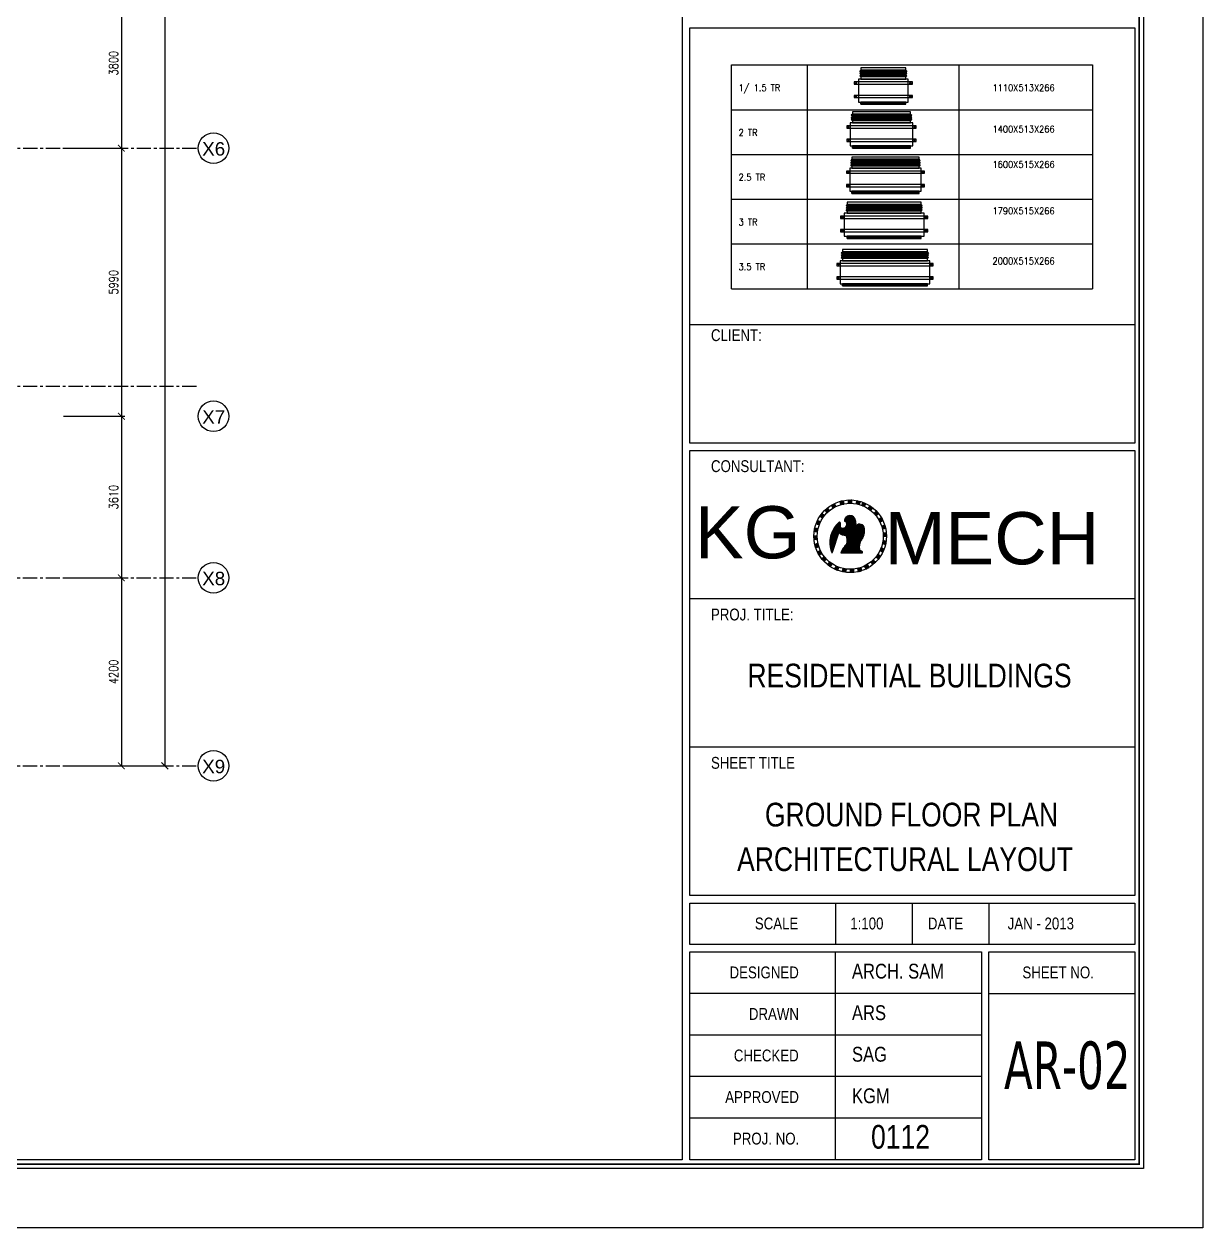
# Model space of a CAD drawing. Header units: millimetres. Extents: x -1288794 to 2153086, y -2701644 to -1428868.
# Drawn here: x 1281350 to 1307694, y -1519494 to -1492595 of the extents above; entities that cross this region are included whole.
import ezdxf
from ezdxf.enums import TextEntityAlignment as Align

# ---------------------------------------------------------------- set-up
doc = ezdxf.new("R2010")
doc.units = ezdxf.units.MM
doc.header["$LTSCALE"] = 100
doc.header["$PDMODE"] = 34
doc.linetypes.add('CENTER', pattern=[50.8, 31.75, -6.35, 6.35, -6.35])
for name, color, linetype in [('A-ANNO-DIMS', 1, 'Continuous'), ('A-ANNO-SYMB', 33, 'Continuous'), ('A-ANNO-TEXT', 8, 'Continuous'), ('A-GRID', 253, 'CENTER'), ('AC-HLTEXT', 100, 'Continuous'), ('DAIMENTION', 32, 'Continuous'), ('FCU-AC', 160, 'Continuous'), ('LOGO LINE', 7, 'Continuous'), ('LOGO1LINE', 7, 'Continuous'), ('TEXT', 4, 'Continuous')]:
    doc.layers.add(name, color=color, linetype=linetype)
doc.styles.add('ISTILO', font='sanss___.ttf', dxfattribs={"width": 0.8, "height": 400})
doc.styles.add('MKL', font='swisse.ttf')
doc.styles.add('ROMANS', font='romans.shx', dxfattribs={"width": 0.8})
doc.styles.add('SANSSERIF', font='sas_____.pfb')
doc.styles.add('TAHOMA', font='tahoma.ttf', dxfattribs={"width": 0.7})
doc.dimstyles.new('100 of DIM2', dxfattribs={"dimscale": 0, "dimtxt": 200, "dimasz": 150, "dimexe": 75, "dimexo": 200, "dimgap": 75, "dimtad": 1, "dimdec": 0, "dimrnd": 5, "dimzin": 0, "dimdsep": 46, "dimtxsty": 'ROMANS', "dimblk": 'ARCHTICK', "dimcen": 100, "dimclrd": 94, "dimclre": 94, "dimclrt": 2, "dimadec": 0, "dimazin": 0, "dimtfac": 1, "dimtdec": 0, "dimtofl": 0, "dimtmove": 2, "dimatfit": 3, "dimldrblk": 'OPEN90', "dimfxl": 75, "dimtolj": 1, "dimtzin": 0, "dimarcsym": 0})

# ---------------------------------------------------------------- blocks, each defined once
blk = doc.blocks.new('_ArchTick')
at = {"color": 0, "linetype": 'ByBlock', "const_width": 0.15}
blk.add_lwpolyline([(-0.5, -0.5), (0.5, 0.5)], dxfattribs=at)
blk = doc.blocks.new('*D492')
at = {"layer": 'A-ANNO-DIMS', "color": 94, "lineweight": -2, "ltscale": 3, "transparency": 16777216}
for p, q in [((1282341, -1473969), (1284571, -1473969)), ((1284496, -1473969), (1284496, -1509169)), ((1282341, -1509169), (1284571, -1509169))]:
    blk.add_line(p, q, dxfattribs=at)
at = {"layer": 'Defpoints', "color": 0, "ltscale": 3, "transparency": 16777216}
for p in [(1282141, -1473969), (1282141, -1509169), (1284496, -1509169)]:
    blk.add_point(p, dxfattribs=at)
at = {"layer": 'A-ANNO-DIMS', "color": 94, "lineweight": -2, "ltscale": 3, "transparency": 16777216, "xscale": 150, "yscale": 150, "zscale": 150}
for p, rotation in [((1284496, -1473969), 90), ((1284496, -1509169), 270)]:
    blk.add_blockref('_ArchTick', p, dxfattribs=dict(at, rotation=rotation))
at = {"layer": 'A-ANNO-DIMS', "color": 2, "ltscale": 3, "transparency": 16777216, "insert": (1284321, -1491569), "char_height": 200, "attachment_point": 5, "rotation": 90, "style": 'ROMANS'}
blk.add_mtext('\\A1;35200', dxfattribs=at)
blk = doc.blocks.new('_Open90')
at = {"color": 0, "linetype": 'ByBlock', "lineweight": -2}
for p, q in [((0, 0), (-1, 0)), ((-0.5, 0.5), (0, 0)), ((0, 0), (-0.5, -0.5))]:
    blk.add_line(p, q, dxfattribs=at)
blk = doc.blocks.new('*D497')
at = {"layer": 'A-ANNO-DIMS', "color": 94, "lineweight": -2, "ltscale": 3, "transparency": 16777216}
for p, q in [((1282232, -1491569), (1283599, -1491569)), ((1283524, -1491569), (1283524, -1495369)), ((1282232, -1495369), (1283599, -1495369))]:
    blk.add_line(p, q, dxfattribs=at)
at = {"layer": 'Defpoints', "color": 0, "ltscale": 3, "transparency": 16777216}
for p in [(1282032, -1491569), (1282032, -1495369), (1283524, -1495369)]:
    blk.add_point(p, dxfattribs=at)
at = {"layer": 'A-ANNO-DIMS', "color": 94, "lineweight": -2, "ltscale": 3, "transparency": 16777216, "xscale": 150, "yscale": 150, "zscale": 150}
for p, rotation in [((1283524, -1491569), 90), ((1283524, -1495369), 270)]:
    blk.add_blockref('_ArchTick', p, dxfattribs=dict(at, rotation=rotation))
at = {"layer": 'A-ANNO-DIMS', "color": 2, "ltscale": 3, "transparency": 16777216, "insert": (1283349, -1493469), "char_height": 200, "attachment_point": 5, "rotation": 90, "style": 'ROMANS'}
blk.add_mtext('\\A1;3800', dxfattribs=at)
blk = doc.blocks.new('*D498')
at = {"layer": 'A-ANNO-DIMS', "color": 94, "lineweight": -2, "ltscale": 3, "transparency": 16777216}
for p, q in [((1282232, -1495369), (1283599, -1495369)), ((1283524, -1495369), (1283524, -1501359)), ((1282232, -1501359), (1283599, -1501359))]:
    blk.add_line(p, q, dxfattribs=at)
at = {"layer": 'Defpoints', "color": 0, "ltscale": 3, "transparency": 16777216}
for p in [(1282032, -1495369), (1282032, -1501359), (1283524, -1501359)]:
    blk.add_point(p, dxfattribs=at)
at = {"layer": 'A-ANNO-DIMS', "color": 94, "lineweight": -2, "ltscale": 3, "transparency": 16777216, "xscale": 150, "yscale": 150, "zscale": 150}
for p, rotation in [((1283524, -1495369), 90), ((1283524, -1501359), 270)]:
    blk.add_blockref('_ArchTick', p, dxfattribs=dict(at, rotation=rotation))
at = {"layer": 'A-ANNO-DIMS', "color": 2, "ltscale": 3, "transparency": 16777216, "insert": (1283349, -1498364), "char_height": 200, "attachment_point": 5, "rotation": 90, "style": 'ROMANS'}
blk.add_mtext('\\A1;5990', dxfattribs=at)
blk = doc.blocks.new('*D499')
at = {"layer": 'A-ANNO-DIMS', "color": 94, "lineweight": -2, "ltscale": 3, "transparency": 16777216}
for p, q in [((1282232, -1501359), (1283599, -1501359)), ((1283524, -1501359), (1283524, -1504969)), ((1282232, -1504969), (1283599, -1504969))]:
    blk.add_line(p, q, dxfattribs=at)
at = {"layer": 'Defpoints', "color": 0, "ltscale": 3, "transparency": 16777216}
for p in [(1282032, -1501359), (1282032, -1504969), (1283524, -1504969)]:
    blk.add_point(p, dxfattribs=at)
at = {"layer": 'A-ANNO-DIMS', "color": 94, "lineweight": -2, "ltscale": 3, "transparency": 16777216, "xscale": 150, "yscale": 150, "zscale": 150}
for p, rotation in [((1283524, -1501359), 90), ((1283524, -1504969), 270)]:
    blk.add_blockref('_ArchTick', p, dxfattribs=dict(at, rotation=rotation))
at = {"layer": 'A-ANNO-DIMS', "color": 2, "ltscale": 3, "transparency": 16777216, "insert": (1283349, -1503164), "char_height": 200, "attachment_point": 5, "rotation": 90, "style": 'ROMANS'}
blk.add_mtext('\\A1;3610', dxfattribs=at)
blk = doc.blocks.new('*D500')
at = {"layer": 'A-ANNO-DIMS', "color": 94, "lineweight": -2, "ltscale": 3, "transparency": 16777216}
for p, q in [((1282232, -1504969), (1283599, -1504969)), ((1283524, -1504969), (1283524, -1509169)), ((1282232, -1509169), (1283599, -1509169))]:
    blk.add_line(p, q, dxfattribs=at)
at = {"layer": 'Defpoints', "color": 0, "ltscale": 3, "transparency": 16777216}
for p in [(1282032, -1504969), (1282032, -1509169), (1283524, -1509169)]:
    blk.add_point(p, dxfattribs=at)
at = {"layer": 'A-ANNO-DIMS', "color": 94, "lineweight": -2, "ltscale": 3, "transparency": 16777216, "xscale": 150, "yscale": 150, "zscale": 150}
for p, rotation in [((1283524, -1504969), 90), ((1283524, -1509169), 270)]:
    blk.add_blockref('_ArchTick', p, dxfattribs=dict(at, rotation=rotation))
at = {"layer": 'A-ANNO-DIMS', "color": 2, "ltscale": 3, "transparency": 16777216, "insert": (1283349, -1507069), "char_height": 200, "attachment_point": 5, "rotation": 90, "style": 'ROMANS'}
blk.add_mtext('\\A1;4200', dxfattribs=at)
blk = doc.blocks.new('fcu-1    1.5 tr')
h = blk.add_hatch()
h.set_pattern_fill('NET', color=3)
h.paths.add_polyline_path([(78733, -1589179), (77733, -1589179), (77733, -1589229), (78733, -1589229)])
at = {"color": 3}
blk.add_lwpolyline([(77733, -1589229), (78733, -1589229), (78733, -1589179), (77733, -1589179)], close=True, dxfattribs=at)
at = {"layer": 'FCU-AC', "color": 5}
for p, q in [((77733, -1588466), (77708, -1588491)), ((78758, -1588491), (77708, -1588491)), ((77733, -1588516), (77708, -1588491)), ((77733, -1588516), (77708, -1588541)), ((78758, -1588541), (77708, -1588541)), ((77733, -1588566), (77708, -1588541)), ((77733, -1588566), (77708, -1588591)), ((78758, -1588591), (77708, -1588591)), ((77733, -1588616), (77708, -1588591)), ((78733, -1588516), (77733, -1588516)), ((78733, -1588566), (77733, -1588566)), ((78758, -1588491), (78733, -1588466)), ((78758, -1588491), (78733, -1588516)), ((78758, -1588541), (78733, -1588516)), ((78758, -1588541), (78733, -1588566)), ((78758, -1588591), (78733, -1588566)), ((78758, -1588591), (78733, -1588616))]:
    blk.add_line(p, q, dxfattribs=at)
at = {"layer": 'FCU-AC', "color": 1}
for p, q in [((78733, -1588416), (77733, -1588416)), ((77733, -1588416), (77733, -1588466)), ((77733, -1588466), (78733, -1588466)), ((78733, -1588616), (77733, -1588616)), ((77733, -1588616), (77733, -1588666)), ((78733, -1588466), (78733, -1588416)), ((78733, -1588666), (78733, -1588616)), ((77733, -1588666), (78733, -1588666))]:
    blk.add_line(p, q, dxfattribs=at)
at = {"layer": 'FCU-AC'}
for p, q in [((78733, -1588466), (77733, -1588466)), ((78788, -1588666), (77678, -1588666)), ((77678, -1588666), (77678, -1589179)), ((78788, -1589179), (78788, -1588666)), ((77678, -1589179), (78788, -1589179))]:
    blk.add_line(p, q, dxfattribs=at)
at = {"layer": 'FCU-AC', "color": 2}
for p, q in [((78733, -1588516), (77733, -1588516)), ((78733, -1588566), (77733, -1588566))]:
    blk.add_line(p, q, dxfattribs=at)
at = {"layer": 'FCU-AC', "color": 6}
for points in [[(77583, -1588779), (78883, -1588779), (78883, -1588729), (77583, -1588729)], [(77583, -1589079), (78883, -1589079), (78883, -1589029), (77583, -1589029)]]:
    blk.add_lwpolyline(points, close=True, dxfattribs=at)
for centre in [(77629, -1588755), (78837, -1588755), (77629, -1589055), (78837, -1589055)]:
    blk.add_circle(centre, 12.5, dxfattribs=at)
blk = doc.blocks.new('fcu 2.5 tr')
h = blk.add_hatch()
h.set_pattern_fill('NET', color=3)
h.paths.add_polyline_path([(83172, -1587743), (81672, -1587743), (81672, -1587793), (83172, -1587793)])
at = {"layer": 'FCU-AC'}
for p, q in [((81672, -1587030), (81647, -1587055)), ((83172, -1587030), (81672, -1587030)), ((83197, -1587055), (83172, -1587030)), ((83197, -1587055), (81647, -1587055)), ((81672, -1587080), (81647, -1587055)), ((81672, -1587080), (81647, -1587105)), ((83197, -1587105), (81647, -1587105)), ((81672, -1587130), (81647, -1587105)), ((81672, -1587130), (81647, -1587155)), ((83197, -1587155), (81647, -1587155)), ((81672, -1587180), (81647, -1587155)), ((83172, -1587080), (81672, -1587080)), ((83172, -1587080), (81672, -1587080)), ((83172, -1587130), (81672, -1587130)), ((83172, -1587130), (81672, -1587130)), ((83197, -1587055), (83172, -1587080)), ((83197, -1587105), (83172, -1587080)), ((83197, -1587105), (83172, -1587130)), ((83197, -1587155), (83172, -1587130)), ((83197, -1587155), (83172, -1587180))]:
    blk.add_line(p, q, dxfattribs=at)
at = {"layer": 'FCU-AC', "color": 1}
for p, q in [((83172, -1586980), (81672, -1586980)), ((81672, -1586980), (81672, -1587030)), ((81672, -1587030), (83172, -1587030)), ((83172, -1587030), (83172, -1586980)), ((83172, -1587180), (81672, -1587180)), ((81672, -1587180), (81672, -1587230)), ((81672, -1587230), (83172, -1587230)), ((83172, -1587230), (83172, -1587180))]:
    blk.add_line(p, q, dxfattribs=at)
at = {"layer": 'FCU-AC', "color": 6}
for points in [[(81547, -1587343), (83297, -1587343), (83297, -1587293), (81547, -1587293)], [(81547, -1587643), (83297, -1587643), (83297, -1587593), (81547, -1587593)]]:
    blk.add_lwpolyline(points, close=True, dxfattribs=at)
at = {"layer": 'FCU-AC'}
blk.add_lwpolyline([(81622, -1587743), (83222, -1587743), (83222, -1587230), (81622, -1587230)], close=True, dxfattribs=at)
at = {"layer": 'FCU-AC', "color": 3}
blk.add_lwpolyline([(81672, -1587793), (83172, -1587793), (83172, -1587743), (81672, -1587743)], close=True, dxfattribs=at)
at = {"layer": 'FCU-AC', "color": 6}
for centre in [(81584, -1587318), (83259, -1587318), (81584, -1587618), (83259, -1587618)]:
    blk.add_circle(centre, 12.5, dxfattribs=at)
blk = doc.blocks.new('fcu 3 tr')
h = blk.add_hatch()
h.set_pattern_fill('NET', color=3)
h.paths.add_polyline_path([(86304, -1585367), (84654, -1585367), (84654, -1585417), (86304, -1585417)])
at = {"layer": 'FCU-AC', "color": 1}
for p, q in [((86304, -1584604), (84654, -1584604)), ((84654, -1584604), (84654, -1584654)), ((86304, -1584654), (86304, -1584604)), ((84654, -1584654), (86304, -1584654)), ((86304, -1584804), (84654, -1584804)), ((84654, -1584804), (84654, -1584854)), ((84654, -1584854), (86304, -1584854)), ((86304, -1584854), (86304, -1584804))]:
    blk.add_line(p, q, dxfattribs=at)
at = {"layer": 'FCU-AC'}
for p, q in [((84654, -1584654), (84629, -1584679)), ((86329, -1584679), (84629, -1584679)), ((84654, -1584704), (84629, -1584679)), ((84654, -1584704), (84629, -1584729)), ((86329, -1584729), (84629, -1584729)), ((84654, -1584754), (84629, -1584729)), ((84654, -1584754), (84629, -1584779)), ((86329, -1584779), (84629, -1584779)), ((84654, -1584804), (84629, -1584779)), ((86304, -1584654), (84654, -1584654)), ((86304, -1584704), (84654, -1584704)), ((86304, -1584704), (84654, -1584704)), ((86304, -1584754), (84654, -1584754)), ((86304, -1584754), (84654, -1584754)), ((86304, -1584654), (86329, -1584679)), ((86304, -1584704), (86329, -1584679)), ((86304, -1584704), (86329, -1584729)), ((86304, -1584754), (86329, -1584729)), ((86304, -1584754), (86329, -1584779)), ((86304, -1584804), (86329, -1584779))]:
    blk.add_line(p, q, dxfattribs=at)
blk.add_lwpolyline([(84584, -1585367), (86374, -1585367), (86374, -1584854), (84584, -1584854)], close=True, dxfattribs=at)
at = {"layer": 'FCU-AC', "color": 6}
for points in [[(84504, -1584967), (86454, -1584967), (86454, -1584917), (84504, -1584917)], [(84504, -1585267), (86454, -1585267), (86454, -1585217), (84504, -1585217)]]:
    blk.add_lwpolyline(points, close=True, dxfattribs=at)
at = {"layer": 'FCU-AC', "color": 3}
blk.add_lwpolyline([(84654, -1585417), (86304, -1585417), (86304, -1585367), (84654, -1585367)], close=True, dxfattribs=at)
at = {"layer": 'FCU-AC', "color": 6}
for centre in [(84544, -1584942), (86414, -1584942), (84544, -1585242), (86414, -1585242)]:
    blk.add_circle(centre, 12.5, dxfattribs=at)
blk = doc.blocks.new('fcu 3.5 tr')
at = {"layer": 'FCU-AC'}
h = blk.add_hatch(dxfattribs=at)
h.set_pattern_fill('NET', color=3)
h.paths.add_polyline_path([(100970, -1580238), (99070, -1580238), (99070, -1580288), (100970, -1580288)])
at = {"layer": 'FCU-AC', "color": 1}
for p, q in [((100970, -1579475), (99070, -1579475)), ((99070, -1579475), (99070, -1579525)), ((100970, -1579525), (100970, -1579475)), ((99070, -1579525), (100970, -1579525)), ((100970, -1579675), (99070, -1579675)), ((99070, -1579675), (99070, -1579725)), ((99070, -1579725), (100970, -1579725)), ((100970, -1579725), (100970, -1579675))]:
    blk.add_line(p, q, dxfattribs=at)
at = {"layer": 'FCU-AC'}
for p, q in [((99045, -1579550), (99070, -1579525)), ((100995, -1579550), (99045, -1579550)), ((99045, -1579550), (99070, -1579575)), ((99045, -1579600), (99070, -1579575)), ((100995, -1579600), (99045, -1579600)), ((99045, -1579600), (99070, -1579625)), ((99045, -1579650), (99070, -1579625)), ((100995, -1579650), (99045, -1579650)), ((99045, -1579650), (99070, -1579675)), ((100970, -1579525), (99070, -1579525)), ((100970, -1579575), (99070, -1579575)), ((100970, -1579575), (99070, -1579575)), ((100970, -1579625), (99070, -1579625)), ((100970, -1579625), (99070, -1579625)), ((100995, -1579550), (100970, -1579525)), ((100995, -1579550), (100970, -1579575)), ((100995, -1579600), (100970, -1579575)), ((100995, -1579600), (100970, -1579625)), ((100995, -1579650), (100970, -1579625)), ((100995, -1579650), (100970, -1579675))]:
    blk.add_line(p, q, dxfattribs=at)
blk.add_lwpolyline([(99020, -1580238), (101020, -1580238), (101020, -1579725), (99020, -1579725)], close=True, dxfattribs=at)
at = {"layer": 'FCU-AC', "color": 6}
for points in [[(98945, -1579838), (101095, -1579838), (101095, -1579788), (98945, -1579788)], [(98945, -1580138), (101095, -1580138), (101095, -1580088), (98945, -1580088)]]:
    blk.add_lwpolyline(points, close=True, dxfattribs=at)
at = {"layer": 'FCU-AC', "color": 3}
blk.add_lwpolyline([(99070, -1580288), (100970, -1580288), (100970, -1580238), (99070, -1580238)], close=True, dxfattribs=at)
at = {"layer": 'FCU-AC', "color": 6}
for centre in [(98982, -1579813), (101057, -1579813), (98982, -1580113), (101057, -1580113)]:
    blk.add_circle(centre, 12.5, dxfattribs=at)
blk = doc.blocks.new('fcu 2 tr')
h = blk.add_hatch()
h.set_pattern_fill('NET', color=3)
h.paths.add_polyline_path([(80954, -1588493), (79654, -1588493), (79654, -1588543), (80954, -1588543)])
at = {"layer": 'FCU-AC'}
for p, q in [((79654, -1587780), (79629, -1587805)), ((80979, -1587805), (79629, -1587805)), ((79654, -1587830), (79629, -1587805)), ((79654, -1587830), (79629, -1587855)), ((80954, -1587780), (79654, -1587780)), ((80954, -1587830), (79654, -1587830)), ((80954, -1587830), (79654, -1587830)), ((80954, -1587780), (80979, -1587805)), ((80954, -1587830), (80979, -1587805)), ((80954, -1587830), (80979, -1587855)), ((80979, -1587855), (79629, -1587855)), ((79654, -1587880), (79629, -1587855)), ((79654, -1587880), (79629, -1587905)), ((80979, -1587905), (79629, -1587905)), ((79654, -1587930), (79629, -1587905)), ((80954, -1587880), (79654, -1587880)), ((80954, -1587880), (79654, -1587880)), ((80954, -1587880), (80979, -1587855)), ((80954, -1587880), (80979, -1587905)), ((80954, -1587930), (80979, -1587905))]:
    blk.add_line(p, q, dxfattribs=at)
at = {"layer": 'FCU-AC', "color": 1}
for p, q in [((80954, -1587730), (79654, -1587730)), ((79654, -1587730), (79654, -1587780)), ((79654, -1587780), (80954, -1587780)), ((80954, -1587780), (80954, -1587730)), ((80954, -1587930), (79654, -1587930)), ((79654, -1587930), (79654, -1587980)), ((79654, -1587980), (80954, -1587980)), ((80954, -1587980), (80954, -1587930))]:
    blk.add_line(p, q, dxfattribs=at)
at = {"layer": 'FCU-AC', "color": 6}
for points in [[(79529, -1588093), (81079, -1588093), (81079, -1588043), (79529, -1588043)], [(79529, -1588393), (81079, -1588393), (81079, -1588343), (79529, -1588343)]]:
    blk.add_lwpolyline(points, close=True, dxfattribs=at)
at = {"layer": 'FCU-AC'}
blk.add_lwpolyline([(79604, -1588493), (81004, -1588493), (81004, -1587980), (79604, -1587980)], close=True, dxfattribs=at)
at = {"layer": 'FCU-AC', "color": 3}
blk.add_lwpolyline([(79654, -1588543), (80954, -1588543), (80954, -1588493), (79654, -1588493)], close=True, dxfattribs=at)
at = {"layer": 'FCU-AC', "color": 6}
for centre in [(79566, -1588068), (81041, -1588068), (79566, -1588368), (81041, -1588368)]:
    blk.add_circle(centre, 12.5, dxfattribs=at)

msp = doc.modelspace()

# ---------------------------------------------------------------- hatches: boundary and pattern name
h = msp.add_hatch()
h.set_pattern_fill('ANSI36', color=6, scale=36.666455, angle=25.71429, style=0)
h.set_pattern_definition([(70.71429, (1300252.6495, -1506959.146), (-1.677009, 9.0844575), [11.458267, -2.291653, 0, -2.291653])])
h.paths.add_polyline_path([(1299459.8, -1503308.5, 0.0225273), (1299395.5, -1503343.1), (1299427.4, -1503409.5, -0.0247745), (1299491.6, -1503374.6)])
h = msp.add_hatch()
h.set_pattern_fill('ANSI36', color=6, scale=36.666455, angle=167.14286, style=0)
h.set_pattern_definition([(212.14286, (1301244.6813, -1501492.5794), (-4.352928, -8.148113), [11.458267, -2.291653, 0, -2.291653])])
h.paths.add_polyline_path([(1299588.4, -1503259.6, -0.0225273), (1299660.3, -1503246.6), (1299676.7, -1503318.4, 0.0247745), (1299604.8, -1503331.1)])
h = msp.add_hatch()
h.set_pattern_fill('ANSI36', color=6, scale=36.666455, angle=180, style=0)
h.set_pattern_definition([(225, (1300646.151, -1501217.206), (-2.4306655, -8.91244), [11.458267, -2.291653, 0, -2.291653])])
h.paths.add_polyline_path([(1299776.6, -1503228.2, -0.0225273), (1299849.5, -1503231.5), (1299849.5, -1503305.1, 0.0247745), (1299776.6, -1503301.5)])
h = msp.add_hatch()
h.set_pattern_fill('ANSI36', color=6, scale=36.666455, angle=-167.14286, style=0)
h.set_pattern_definition([(237.85714, (1300003.191, -1501087.4032), (-0.386519, -9.229861), [11.458267, -2.291653, 0, -2.291653])])
h.paths.add_polyline_path([(1299963.8, -1503241.5, -0.0225273), (1300034.3, -1503260.9), (1300017.9, -1503332.7, 0.0247745), (1299947.5, -1503313)])
h = msp.add_hatch()
h.set_pattern_fill('ANSI36', color=6, scale=36.666455, angle=-25.71429, style=0)
h.set_pattern_definition([(19.28571, (1297803.7623, -1506204.5415), (6.056917, 6.975205), [11.458267, -2.291653, 0, -2.291653])])
h.paths.add_polyline_path([(1300163.6, -1503308.5, 0.0225273), (1300096.4, -1503279.8), (1300064.5, -1503346.2, -0.0247745), (1300131.8, -1503374.6)])
h = msp.add_hatch()
h.set_pattern_fill('ANSI36', color=6, scale=36.666455, angle=-38.57143, style=0)
h.set_pattern_definition([(6.42857, (1297372.2847, -1505703.449), (7.4571865, 5.452531), [11.458267, -2.291653, 0, -2.291653])])
h.paths.add_polyline_path([(1300317.4, -1503405.1, 0.0225273), (1300258.3, -1503362.2), (1300212.3, -1503419.8, -0.0247745), (1300271.7, -1503462.5)])
h = msp.add_hatch()
h.set_pattern_fill('ANSI36', color=6, scale=36.666455, angle=51.42857, style=0)
h.set_pattern_definition([(96.42857, (1301475.871, -1506478.658), (-5.452531, 7.4571865), [11.458267, -2.291653, 0, -2.291653])])
h.paths.add_polyline_path([(1299177.6, -1503533.6, 0.0225273), (1299134.6, -1503592.7), (1299192.2, -1503638.6, -0.0247745), (1299234.9, -1503579.3)])
h = msp.add_hatch()
h.set_pattern_fill('ANSI36', color=6, scale=36.666455, angle=38.57143, style=0)
h.set_pattern_definition([(83.57143, (1300891.329, -1506787.814), (-3.656445, 8.4835216), [11.458267, -2.291653, 0, -2.291653])])
h.paths.add_polyline_path([(1299306, -1503405.1, 0.0225273), (1299251, -1503453.2), (1299296.9, -1503510.8, -0.0247745), (1299351.7, -1503462.5)])
h = msp.add_hatch()
h.set_pattern_fill('ANSI31', color=6, scale=36.45, style=0)
h.set_pattern_definition([(45, (1299228.1334, -1506308.6005), (-3.221755, 3.221755), [])])
h.paths.add_polyline_path([(1299734.8, -1504212.8, 0.1070133), (1299600.1, -1504413), (1300081.6, -1504413, 0.3835303), (1300088.7, -1504406.7, 0.674478), (1300031.9, -1504376.4), (1300016.4, -1504332.4, -0.1268388), (1300042, -1504147.3, 0.2280769), (1300128.8, -1503866.3, 0.6975506), (1299948.7, -1503805.9, 0.0308659), (1299928.8, -1503672.3, 0.880226), (1299682.8, -1503703.5), (1299704.7, -1503702.8, -1.0270626), (1299592, -1503836.1), (1299592, -1503747.1, 0.3506469), (1299573.6, -1503724.1, 0.2389572), (1299565.3, -1503726.2, 0.3170491), (1299399, -1504404.8, 0.7037758), (1299407.9, -1504404.6), (1299555.8, -1503950.3, 0.26839), (1299723.9, -1504017.3, -0.1721045)])
h = msp.add_hatch()
h.set_pattern_fill('ANSI36', color=6, scale=36.666455, angle=-51.42857, style=0)
h.set_pattern_definition([(353.57143, (1297063.1286, -1505118.9075), (8.4835216, 3.656445), [11.458267, -2.291653, 0, -2.291653])])
h.paths.add_polyline_path([(1300445.8, -1503533.6, 0.0225273), (1300397.7, -1503478.6), (1300340.1, -1503524.5, -0.0247745), (1300388.5, -1503579.3)])
h = msp.add_hatch()
h.set_pattern_fill('ANSI36', color=6, scale=36.666455, angle=-64.28571, style=0)
h.set_pattern_definition([(340.71429, (1296891.7965, -1504480.228), (9.0844575, 1.677009), [11.458267, -2.291653, 0, -2.291653])])
h.paths.add_polyline_path([(1300542.4, -1503687.4, 0.0225273), (1300507.8, -1503623), (1300441.4, -1503655, -0.0247745), (1300476.4, -1503719.2)])
h = msp.add_hatch()
h.set_pattern_fill('ANSI36', color=6, scale=36.666455, angle=77.14286, style=0)
h.set_pattern_definition([(122.14286, (1302369.4793, -1505515.0173), (-8.148113, 4.352928), [11.458267, -2.291653, 0, -2.291653])])
h.paths.add_polyline_path([(1299021, -1503858.8, 0.0225273), (1299007.9, -1503930.7), (1299079.7, -1503947, -0.0247745), (1299092.4, -1503875.1)])
h = msp.add_hatch()
h.set_pattern_fill('ANSI36', color=6, scale=36.666455, angle=64.28571, style=0)
h.set_pattern_definition([(109.28571, (1301976.963, -1506047.1804), (-6.975205, 6.056917), [11.458267, -2.291653, 0, -2.291653])])
h.paths.add_polyline_path([(1299080.9, -1503687.4, 0.0225273), (1299052.2, -1503754.5), (1299118.6, -1503786.5, -0.0247745), (1299147, -1503719.2)])
h = msp.add_hatch()
h.set_pattern_fill('ANSI36', color=6, scale=36.666455, angle=-77.14286, style=0)
h.set_pattern_definition([(327.85714, (1296866.8797, -1503819.436), (9.229861, -0.386519), [11.458267, -2.291653, 0, -2.291653])])
h.paths.add_polyline_path([(1300602.4, -1503858.8, 0.0225273), (1300583, -1503788.4), (1300511.2, -1503804.8, -0.0247745), (1300530.9, -1503875.1)])
h = msp.add_hatch()
h.set_pattern_fill('ANSI36', color=6, scale=36.666455, angle=90, style=0)
h.set_pattern_definition([(135, (1302633.737, -1504908.8536), (-8.9124403, 2.4306655), [11.458267, -2.291653, 0, -2.291653])])
h.paths.add_polyline_path([(1299000.6, -1504039.3, 0.0225273), (1299003.9, -1504112.2), (1299077.6, -1504112.2, -0.0247745), (1299073.9, -1504039.3)])
h = msp.add_hatch()
h.set_pattern_fill('ANSI36', color=6, scale=36.666455, angle=-102.85714, style=0)
h.set_pattern_definition([(302.14286, (1297253.885, -1502563.5037), (8.148113, -4.352928), [11.458267, -2.291653, 0, -2.291653])])
h.paths.add_polyline_path([(1300602.4, -1504219.7, 0.0225273), (1300615.4, -1504147.9), (1300543.6, -1504131.5, -0.0247745), (1300530.9, -1504203.4)])
h = msp.add_hatch()
h.set_pattern_fill('ANSI36', color=6, scale=36.666455, angle=-90, style=0)
h.set_pattern_definition([(315, (1296989.6276, -1503169.6674), (8.9124403, -2.4306655), [11.458267, -2.291653, 0, -2.291653])])
h.paths.add_polyline_path([(1300622.7, -1504039.3, 0.0225273), (1300619.5, -1503966.3), (1300545.8, -1503966.3, -0.0247745), (1300549.4, -1504039.3)])
h = msp.add_hatch()
h.set_pattern_fill('ANSI36', color=6, scale=36.666455, angle=102.85714, style=0)
h.set_pattern_definition([(147.85714, (1302756.4847, -1504259.085), (-9.229861, 0.386519), [11.458267, -2.291653, 0, -2.291653])])
h.paths.add_polyline_path([(1299021, -1504219.7, 0.0225273), (1299040.4, -1504290.2), (1299112.2, -1504273.8, -0.0247745), (1299092.4, -1504203.4)])
h = msp.add_hatch()
h.set_pattern_fill('ANSI36', color=6, scale=36.666455, angle=115.71429, style=0)
h.set_pattern_definition([(160.71429, (1302731.568, -1503598.293), (-9.0844575, -1.677009), [11.458267, -2.291653, 0, -2.291653])])
h.paths.add_polyline_path([(1299080.9, -1504391.2, 0.0225273), (1299115.6, -1504455.5), (1299181.9, -1504423.5, -0.0247745), (1299147, -1504359.4)])
h = msp.add_hatch()
h.set_pattern_fill('ANSI36', color=6, scale=36.666455, angle=-128.57143, style=0)
h.set_pattern_definition([(276.42857, (1298147.4935, -1501599.863), (5.452531, -7.4571865), [11.458267, -2.291653, 0, -2.291653])])
h.paths.add_polyline_path([(1300445.8, -1504545, 0.0225273), (1300488.7, -1504485.8), (1300431.1, -1504439.9, -0.0247745), (1300388.5, -1504499.2)])
h = msp.add_hatch()
h.set_pattern_fill('ANSI36', color=6, scale=36.666455, angle=-115.71429, style=0)
h.set_pattern_definition([(289.28571, (1297646.401, -1502031.3406), (6.975205, -6.056917), [11.458267, -2.291653, 0, -2.291653])])
h.paths.add_polyline_path([(1300542.4, -1504391.2, 0.0225273), (1300571.1, -1504324), (1300504.8, -1504292, -0.0247745), (1300476.4, -1504359.4)])
h = msp.add_hatch()
h.set_pattern_fill('ANSI36', color=6, scale=36.666455, angle=128.57143, style=0)
h.set_pattern_definition([(173.57143, (1302560.2357, -1502959.6135), (-8.4835216, -3.656445), [11.458267, -2.291653, 0, -2.291653])])
h.paths.add_polyline_path([(1299177.6, -1504545, 0.0225273), (1299225.6, -1504600), (1299283.2, -1504554, -0.0247745), (1299234.9, -1504499.2)])
h = msp.add_hatch()
h.set_pattern_fill('ANSI36', color=6, scale=36.666455, angle=141.42857, style=0)
h.set_pattern_definition([(186.42857, (1302251.0797, -1502375.072), (-7.4571865, -5.452531), [11.458267, -2.291653, 0, -2.291653])])
h.paths.add_polyline_path([(1299306, -1504673.4, 0.0225273), (1299365.1, -1504716.3), (1299411, -1504658.7, -0.0247745), (1299351.7, -1504616)])
h = msp.add_hatch()
h.set_pattern_fill('ANSI36', color=6, scale=36.666455, angle=154.28571, style=0)
h.set_pattern_definition([(199.28571, (1301819.602, -1501873.9795), (-6.056917, -6.975205), [11.458267, -2.291653, 0, -2.291653])])
h.paths.add_polyline_path([(1299459.8, -1504770, 0.0225273), (1299526.9, -1504798.7), (1299558.9, -1504732.3, -0.0247745), (1299491.6, -1504703.9)])
h = msp.add_hatch()
h.set_pattern_fill('ANSI36', color=6, scale=36.666455, angle=-154.28571, style=0)
h.set_pattern_definition([(250.71429, (1299370.715, -1501119.375), (1.677009, -9.0844575), [11.458267, -2.291653, 0, -2.291653])])
h.paths.add_polyline_path([(1300163.6, -1504770, 0.0225273), (1300227.9, -1504735.4), (1300195.9, -1504669, -0.0247745), (1300131.8, -1504703.9)])
h = msp.add_hatch()
h.set_pattern_fill('ANSI36', color=6, scale=36.666455, angle=-141.42857, style=0)
h.set_pattern_definition([(263.57143, (1298732.035, -1501290.707), (3.656445, -8.4835216), [11.458267, -2.291653, 0, -2.291653])])
h.paths.add_polyline_path([(1300317.4, -1504673.4, 0.0225273), (1300372.4, -1504625.3), (1300326.4, -1504567.7, -0.0247745), (1300271.7, -1504616)])
h = msp.add_hatch()
h.set_pattern_fill('ANSI36', color=6, scale=36.666455, angle=167.14286, style=0)
h.set_pattern_definition([(212.14286, (1301287.439, -1501481.4634), (-4.352928, -8.148113), [11.458267, -2.291653, 0, -2.291653])])
h.paths.add_polyline_path([(1299631.2, -1504830, 0.0225273), (1299703.1, -1504843), (1299719.5, -1504771.2, -0.0247745), (1299647.5, -1504758.5)])
h = msp.add_hatch()
h.set_pattern_fill('ANSI36', color=6, scale=36.666455, angle=180, style=0)
h.set_pattern_definition([(225, (1300681.2753, -1501217.206), (-2.4306655, -8.9124403), [11.458267, -2.291653, 0, -2.291653])])
h.paths.add_polyline_path([(1299811.7, -1504850.3, 0.0225273), (1299884.7, -1504847), (1299884.7, -1504773.4, -0.0247745), (1299811.7, -1504777)])
h = msp.add_hatch()
h.set_pattern_fill('ANSI36', color=6, scale=36.666455, angle=-167.14286, style=0)
h.set_pattern_definition([(237.85714, (1300031.5065, -1501094.458), (-0.386519, -9.229861), [11.458267, -2.291653, 0, -2.291653])])
h.paths.add_polyline_path([(1299992.2, -1504830, 0.0225273), (1300062.6, -1504810.5), (1300046.2, -1504738.7, -0.0247745), (1299975.8, -1504758.5)])

# ---------------------------------------------------------------- linework, layer by layer
at = {"color": 6}
for p, q in [((1299427.4, -1503409.5), (1299395.6, -1503343.4)), ((1299427.4, -1503409.5), (1299395.6, -1503343.4)), ((1299491.6, -1503374.6), (1299459.8, -1503308.5)), ((1299491.6, -1503374.6), (1299459.8, -1503308.5)), ((1299604.8, -1503331.1), (1299588.4, -1503259.6)), ((1299604.8, -1503331.1), (1299588.4, -1503259.6)), ((1299676.7, -1503318.4), (1299660.4, -1503246.9)), ((1299776.6, -1503301.5), (1299776.6, -1503228.2)), ((1299776.6, -1503301.5), (1299776.6, -1503228.2)), ((1299849.5, -1503305.1), (1299849.5, -1503231.8)), ((1299849.5, -1503305.1), (1299849.5, -1503231.8)), ((1299947.5, -1503313), (1299963.8, -1503241.5)), ((1299947.5, -1503313), (1299963.8, -1503241.5)), ((1300017.9, -1503332.7), (1300034.2, -1503261.2)), ((1300017.9, -1503332.7), (1300034.2, -1503261.2)), ((1300131.8, -1503374.6), (1300163.6, -1503308.5)), ((1300131.8, -1503374.6), (1300163.6, -1503308.5)), ((1300212.3, -1503419.8), (1300258.1, -1503362.5)), ((1300212.3, -1503419.8), (1300258.1, -1503362.5)), ((1299192.2, -1503638.6), (1299134.9, -1503592.9)), ((1299192.2, -1503638.6), (1299134.9, -1503592.9)), ((1299234.9, -1503579.3), (1299177.6, -1503533.6)), ((1299234.9, -1503579.3), (1299177.6, -1503533.6)), ((1299296.9, -1503510.8), (1299251.2, -1503453.5)), ((1299296.9, -1503510.8), (1299251.2, -1503453.5)), ((1299351.7, -1503462.5), (1299306, -1503405.1)), ((1299351.7, -1503462.5), (1299306, -1503405.1)), ((1300271.7, -1503462.5), (1300317.4, -1503405.1)), ((1300271.7, -1503462.5), (1300317.4, -1503405.1)), ((1300340.1, -1503524.5), (1300397.5, -1503478.8)), ((1300340.1, -1503524.5), (1300397.5, -1503478.8)), ((1300388.5, -1503579.3), (1300445.8, -1503533.6)), ((1300388.5, -1503579.3), (1300445.8, -1503533.6)), ((1300441.4, -1503655), (1300507.5, -1503623.2)), ((1300441.4, -1503655), (1300507.5, -1503623.2)), ((1299092.4, -1503875.1), (1299021, -1503858.8)), ((1299092.4, -1503875.1), (1299021, -1503858.8)), ((1299118.6, -1503786.5), (1299052.5, -1503754.7)), ((1299118.6, -1503786.5), (1299052.5, -1503754.7)), ((1299147, -1503719.2), (1299080.9, -1503687.4)), ((1299147, -1503719.2), (1299080.9, -1503687.4)), ((1299592, -1503836.1), (1299592, -1503747.1)), ((1299682.8, -1503703.5), (1299704.7, -1503702.8)), ((1300476.4, -1503719.2), (1300542.4, -1503687.4)), ((1300476.4, -1503719.2), (1300542.4, -1503687.4)), ((1300511.2, -1503804.8), (1300582.6, -1503788.4)), ((1300511.2, -1503804.8), (1300582.6, -1503788.4)), ((1300530.9, -1503875.1), (1300602.4, -1503858.8)), ((1300530.9, -1503875.1), (1300602.4, -1503858.8)), ((1299073.9, -1504039.3), (1299000.6, -1504039.3)), ((1299073.9, -1504039.3), (1299000.6, -1504039.3)), ((1299077.6, -1504112.2), (1299004.2, -1504112.2)), ((1299077.6, -1504112.2), (1299004.2, -1504112.2)), ((1299079.7, -1503947), (1299008.2, -1503930.7)), ((1299079.7, -1503947), (1299008.2, -1503930.7)), ((1299555.8, -1503950.3), (1299407.9, -1504404.6)), ((1300543.6, -1504131.5), (1300615.1, -1504147.8)), ((1300543.6, -1504131.5), (1300615.1, -1504147.8)), ((1300545.8, -1503966.3), (1300619.1, -1503966.3)), ((1300545.8, -1503966.3), (1300619.1, -1503966.3)), ((1300549.4, -1504039.3), (1300622.7, -1504039.3)), ((1300549.4, -1504039.3), (1300622.7, -1504039.3)), ((1299092.4, -1504203.4), (1299021, -1504219.7)), ((1299092.4, -1504203.4), (1299021, -1504219.7)), ((1299112.2, -1504273.8), (1299040.7, -1504290.1)), ((1299112.2, -1504273.8), (1299040.7, -1504290.1)), ((1299147, -1504359.4), (1299080.9, -1504391.2)), ((1299147, -1504359.4), (1299080.9, -1504391.2)), ((1299181.9, -1504423.5), (1299115.9, -1504455.3)), ((1299181.9, -1504423.5), (1299115.9, -1504455.3)), ((1299600.1, -1504413), (1300081.6, -1504413)), ((1300016.4, -1504332.4), (1300031.9, -1504376.4)), ((1300431.1, -1504439.9), (1300488.5, -1504485.6)), ((1300431.1, -1504439.9), (1300488.5, -1504485.6)), ((1300476.4, -1504359.4), (1300542.4, -1504391.2)), ((1300476.4, -1504359.4), (1300542.4, -1504391.2)), ((1300504.8, -1504292), (1300570.8, -1504323.9)), ((1300504.8, -1504292), (1300570.8, -1504323.9)), ((1300530.9, -1504203.4), (1300602.4, -1504219.7)), ((1300530.9, -1504203.4), (1300602.4, -1504219.7)), ((1299234.9, -1504499.2), (1299177.6, -1504545)), ((1299234.9, -1504499.2), (1299177.6, -1504545)), ((1299283.2, -1504554), (1299225.9, -1504599.7)), ((1299283.2, -1504554), (1299225.9, -1504599.7)), ((1299351.7, -1504616), (1299306, -1504673.4)), ((1299351.7, -1504616), (1299306, -1504673.4)), ((1299411, -1504658.7), (1299365.3, -1504716)), ((1299411, -1504658.7), (1299365.3, -1504716)), ((1299491.6, -1504703.9), (1299459.8, -1504770)), ((1299491.6, -1504703.9), (1299459.8, -1504770)), ((1299558.9, -1504732.3), (1299527.1, -1504798.4)), ((1299558.9, -1504732.3), (1299527.1, -1504798.4)), ((1300131.8, -1504703.9), (1300163.6, -1504770)), ((1300131.8, -1504703.9), (1300163.6, -1504770)), ((1300195.9, -1504669), (1300227.8, -1504735.1)), ((1300195.9, -1504669), (1300227.8, -1504735.1)), ((1300271.7, -1504616), (1300317.4, -1504673.4)), ((1300271.7, -1504616), (1300317.4, -1504673.4)), ((1300326.4, -1504567.7), (1300372.2, -1504625.1)), ((1300326.4, -1504567.7), (1300372.2, -1504625.1)), ((1300388.5, -1504499.2), (1300445.8, -1504545)), ((1300388.5, -1504499.2), (1300445.8, -1504545)), ((1299647.5, -1504758.5), (1299631.2, -1504830)), ((1299647.5, -1504758.5), (1299631.2, -1504830)), ((1299719.5, -1504771.2), (1299703.2, -1504842.7)), ((1299719.5, -1504771.2), (1299703.2, -1504842.7)), ((1299811.7, -1504777), (1299811.7, -1504850.3)), ((1299811.7, -1504777), (1299811.7, -1504850.3)), ((1299884.7, -1504773.4), (1299884.7, -1504846.7)), ((1299884.7, -1504773.4), (1299884.7, -1504846.7)), ((1299975.8, -1504758.5), (1299992.2, -1504830)), ((1299975.8, -1504758.5), (1299992.2, -1504830)), ((1300046.2, -1504738.7), (1300062.5, -1504810.2)), ((1300046.2, -1504738.7), (1300062.5, -1504810.2))]:
    msp.add_line(p, q, dxfattribs=at)
for radius in [811.1, 737.7]:
    msp.add_circle((1299811.7, -1504039.3), radius, dxfattribs=at)
for centre, radius, start, end in [((1299807.8, -1503703.6), 125, 8.86708, 179.93696), ((1299963.5, -1504183.4), 606.4, 131.04915, 201.41384), ((1299571.5, -1503733.3), 9.44, 77.29223, 131.04915), ((1299568.4, -1503747.1), 23.6, 0, 77.29223), ((1299650.1, -1503771), 87.3, 228.24948, 51.30904), ((1298857.3, -1503900.3), 1095.5, 4.94242, 12.01413), ((1300027.7, -1503869.2), 101.2, 1.6654, 141.2563), ((1299793.4, -1503916.7), 339.2, 317.14623, 8.5385), ((1299697.8, -1503838.5), 180.7, 218.21967, 278.31391), ((1299453.8, -1504130.5), 292.9, 343.66509, 22.72588), ((1300388.1, -1504289.5), 374.1, 157.66136, 186.57627), ((1299403.4, -1504403.1), 4.72, 201.41384, 341.96166), ((1300129.7, -1504624), 570.1, 133.83872, 158.27138), ((1300054.2, -1504403), 34.7, 353.93332, 129.92852), ((1300081.6, -1504405.9), 7.08, 270, 353.93332)]:
    msp.add_arc(centre, radius, start, end, dxfattribs=at)
at = {"layer": 'A-ANNO-SYMB', "ltscale": 3}
for centre in [(1285582.5, -1495368.6), (1285582.5, -1501358.6), (1285582.5, -1504968.6), (1285582.5, -1509168.6)]:
    msp.add_circle(centre, 342.2, dxfattribs=at)
at = {"layer": 'A-GRID', "ltscale": 0.1}
for p, q in [((1241704.6, -1495368.6), (1285244.2, -1495368.6)), ((1241702.2, -1500687.6), (1285241.8, -1500687.6)), ((1241700.8, -1504968.6), (1285240.4, -1504968.6)), ((1241700.8, -1509168.6), (1285240.4, -1509168.6))]:
    msp.add_line(p, q, dxfattribs=at)
at = {"layer": 'DAIMENTION', "color": 3}
msp.add_line((1305223, -1493508.5), (1305223, -1498508.5), dxfattribs=at)
at = {"layer": 'FCU-AC', "color": 3}
for p, q in [((1297158, -1493508.5), (1305223, -1493508.5)), ((1297158, -1498508.5), (1297158, -1493508.5)), ((1298854.7, -1498508.5), (1298854.7, -1493508.5)), ((1302241.8, -1493508.5), (1302241.8, -1498508.5)), ((1297158, -1494508.5), (1305223, -1494508.5)), ((1297158, -1495508.5), (1305223, -1495508.5)), ((1297158, -1496508.5), (1305223, -1496508.5)), ((1297158, -1497508.5), (1305223, -1497508.5)), ((1297158, -1498508.5), (1305223, -1498508.5))]:
    msp.add_line(p, q, dxfattribs=at)
at = {"layer": 'LOGO LINE'}
msp.add_line((1296225.3, -1499307.1), (1306169.5, -1499307.1), dxfattribs=at)
msp.add_lwpolyline([(1307694.2, -1519493.9), (1228936.1, -1519493.9), (1228936.1, -1463806.4), (1307694.2, -1463806.4)], close=True, dxfattribs=at)
at = {"layer": 'LOGO1LINE'}
for p, q in [((1306169.5, -1505439.4), (1296225.3, -1505439.4)), ((1306169.5, -1508754.1), (1296225.3, -1508754.1)), ((1299486.3, -1512234.6), (1299486.3, -1513162.7)), ((1301199.7, -1512234.6), (1301199.7, -1513162.7)), ((1302913.1, -1512234.6), (1302913.1, -1513162.7)), ((1299486.3, -1517969.1), (1299486.3, -1513328.5)), ((1302747.4, -1514256.6), (1296225.3, -1514256.6)), ((1302913.1, -1514256.6), (1306169.5, -1514256.6)), ((1299486.3, -1515184.7), (1296225.3, -1515184.7)), ((1302747.4, -1515184.7), (1299486.3, -1515184.7)), ((1302747.4, -1516112.8), (1296225.3, -1516112.8)), ((1302747.4, -1517041), (1296225.3, -1517041))]:
    msp.add_line(p, q, dxfattribs=at)
for points in [[(1306368.3, -1518168), (1230262, -1518168), (1230262, -1465132.3), (1306368.3, -1465132.3)], [(1296059.6, -1517969.1), (1230460.9, -1517969.1), (1230460.9, -1465331.1), (1296059.6, -1465331.1)], [(1306169.5, -1501958.9), (1296225.3, -1501958.9), (1296225.3, -1492677.7), (1306169.5, -1492677.7)], [(1306169.5, -1512068.9), (1296225.3, -1512068.9), (1296225.3, -1502124.7), (1306169.5, -1502124.7)], [(1306169.5, -1513162.7), (1296225.3, -1513162.7), (1296225.3, -1512234.6), (1306169.5, -1512234.6)], [(1302747.4, -1517969.1), (1296225.3, -1517969.1), (1296225.3, -1513328.5), (1302747.4, -1513328.5)], [(1306169.5, -1517969.1), (1302913.1, -1517969.1), (1302913.1, -1513328.5), (1306169.5, -1513328.5)]]:
    msp.add_lwpolyline(points, close=True, dxfattribs=at)
at = {"layer": 'LOGO1LINE', "const_width": 39.8}
msp.add_lwpolyline([(1306268.8, -1518068.5), (1230361.5, -1518068.5), (1230361.5, -1465231.7), (1306268.8, -1465231.7)], close=True, dxfattribs=at)

# ---------------------------------------------------------------- block references
at = {"layer": 'FCU-AC'}
for name, p in [('fcu-1    1.5 tr', (1222318.2, 94841.3)), ('fcu 2 tr', (1220206.8, 93175.7))]:
    msp.add_blockref(name, p, dxfattribs=at)
at = {"layer": 'FCU-AC', "color": 3}
for name, p in [('fcu 2.5 tr', (1218178.2, 91413.6)), ('fcu 3 tr', (1215091.2, 88030.4)), ('fcu 3.5 tr', (1200568.4, 81842.5))]:
    msp.add_blockref(name, p, dxfattribs=at)

# ---------------------------------------------------------------- texts
at = {"color": 6, "style": 'MKL'}
for s, p in [('KG', (1296344.1, -1504533.8)), ('MECH', (1300584.4, -1504666.6))]:
    msp.add_text(s, height=1166.4, dxfattribs=at).set_placement(p)
at = {"layer": 'A-ANNO-TEXT', "style": 'SANSSERIF'}
for s, p in [('X6', (1285587.1, -1495533.2)), ('X7', (1285587.1, -1501523.2)), ('X8', (1285587.1, -1505133.2)), ('X9', (1285587.1, -1509333.2))]:
    msp.add_text(s, height=300, dxfattribs=at).set_placement(p, align=Align.CENTER)
at = {"layer": 'AC-HLTEXT', "style": 'ROMANS', "width": 0.9}
for s, p in [('1/ 1.5 TR ', (1297317.5, -1494093.1)), ('1110X513X266', (1302991.9, -1494093.1)), ('2 TR ', (1297317.5, -1495093.1)), ('1400X513X266', (1302991.9, -1495016.1)), ('1600X515X266', (1302991.9, -1495806.3)), ('2.5 TR ', (1297317.5, -1496093.1)), ('1790X515X266', (1302991.9, -1496844.3)), ('3 TR', (1297317.5, -1497093.1)), ('3.5 TR', (1297317.5, -1498093.1)), ('2000X515X266', (1302991.9, -1497963.7))]:
    msp.add_text(s, height=150, dxfattribs=at).set_placement(p)
at = {"layer": 'TEXT', "color": 7, "style": 'ISTILO', "width": 0.8}
for s, height, p in [('CLIENT:', 265.18, (1296700, -1499678.7)), ('CONSULTANT:', 265.179, (1296700, -1502605.4)), ('PROJ. TITLE:', 265.179, (1296700, -1505920)), ('SHEET TITLE', 265.179, (1296700, -1509234.7)), ('SCALE', 265.18, (1297680.8, -1512823.7)), ('1:100', 265.18, (1299812.9, -1512823.7)), ('DATE', 265.18, (1301547.7, -1512823.7)), ('JAN - 2013', 265.18, (1303330.9, -1512823.7)), ('ARCH. SAM', 331.47, (1299850.9, -1513922.8)), ('DESIGNED', 265.18, (1297115.4, -1513917.5)), ('SHEET NO.', 265.18, (1303660.3, -1513917.5)), ('DRAWN', 265.18, (1297547, -1514845.6)), ('ARS', 331.47, (1299850.9, -1514850.9)), ('SAG', 331.47, (1299850.9, -1515779)), ('CHECKED', 265.18, (1297212, -1515773.8)), ('APPROVED', 265.18, (1297018.6, -1516701.9)), ('KGM', 331.47, (1299850.9, -1516707.1)), ('PROJ. NO.', 265.18, (1297191.2, -1517630))]:
    msp.add_text(s, height=height, dxfattribs=at).set_placement(p)
for s, p in [('RESIDENTIAL BUILDINGS', (1301137.1, -1507417.4)), ('GROUND FLOOR PLAN', (1301182.7, -1510523.8)), ('ARCHITECTURAL LAYOUT', (1301037.9, -1511520.2))]:
    msp.add_text(s, height=530.357, dxfattribs=at).set_placement(p, align=Align.CENTER)
at = {"layer": 'TEXT', "color": 30}
for s, height, style, width, p in [('AR-02', 1060.71, 'TAHOMA', 0.75, (1304662.1, -1516387.9)), ('0112', 529.73, 'SANSSERIF', 0.8, (1300936.1, -1517723))]:
    msp.add_text(s, height=height, dxfattribs=dict(at, style=style, width=width)).set_placement(p, align=Align.CENTER)

# ---------------------------------------------------------------- dimensions: what is measured, and where the dimension line sits
at = {"layer": 'A-ANNO-DIMS', "ltscale": 3}
for base, p1, p2, picture, middle in [((1284496.1, -1509168.6), (1282141, -1473968.6), (1282141, -1509168.6), '*D492', (1284321.1, -1491568.6)), ((1283523.7, -1495368.6), (1282032.1, -1491568.6), (1282032.1, -1495368.6), '*D497', (1283348.7, -1493468.6)), ((1283523.7, -1501358.6), (1282032.1, -1495368.6), (1282032.1, -1501358.6), '*D498', (1283348.7, -1498363.6)), ((1283523.7, -1504968.6), (1282032.1, -1501358.6), (1282032.1, -1504968.6), '*D499', (1283348.7, -1503163.6)), ((1283523.7, -1509168.6), (1282032.1, -1504968.6), (1282032.1, -1509168.6), '*D500', (1283348.7, -1507068.6))]:
    dim = msp.add_linear_dim(base=base, p1=p1, p2=p2, angle=90, dimstyle='100 of DIM2', override={"dimscale": 1}, dxfattribs=at)
    dim.commit()
    dim.dimension.update_dxf_attribs({"geometry": picture, "text_midpoint": middle})

doc.saveas('drawing.dxf')
